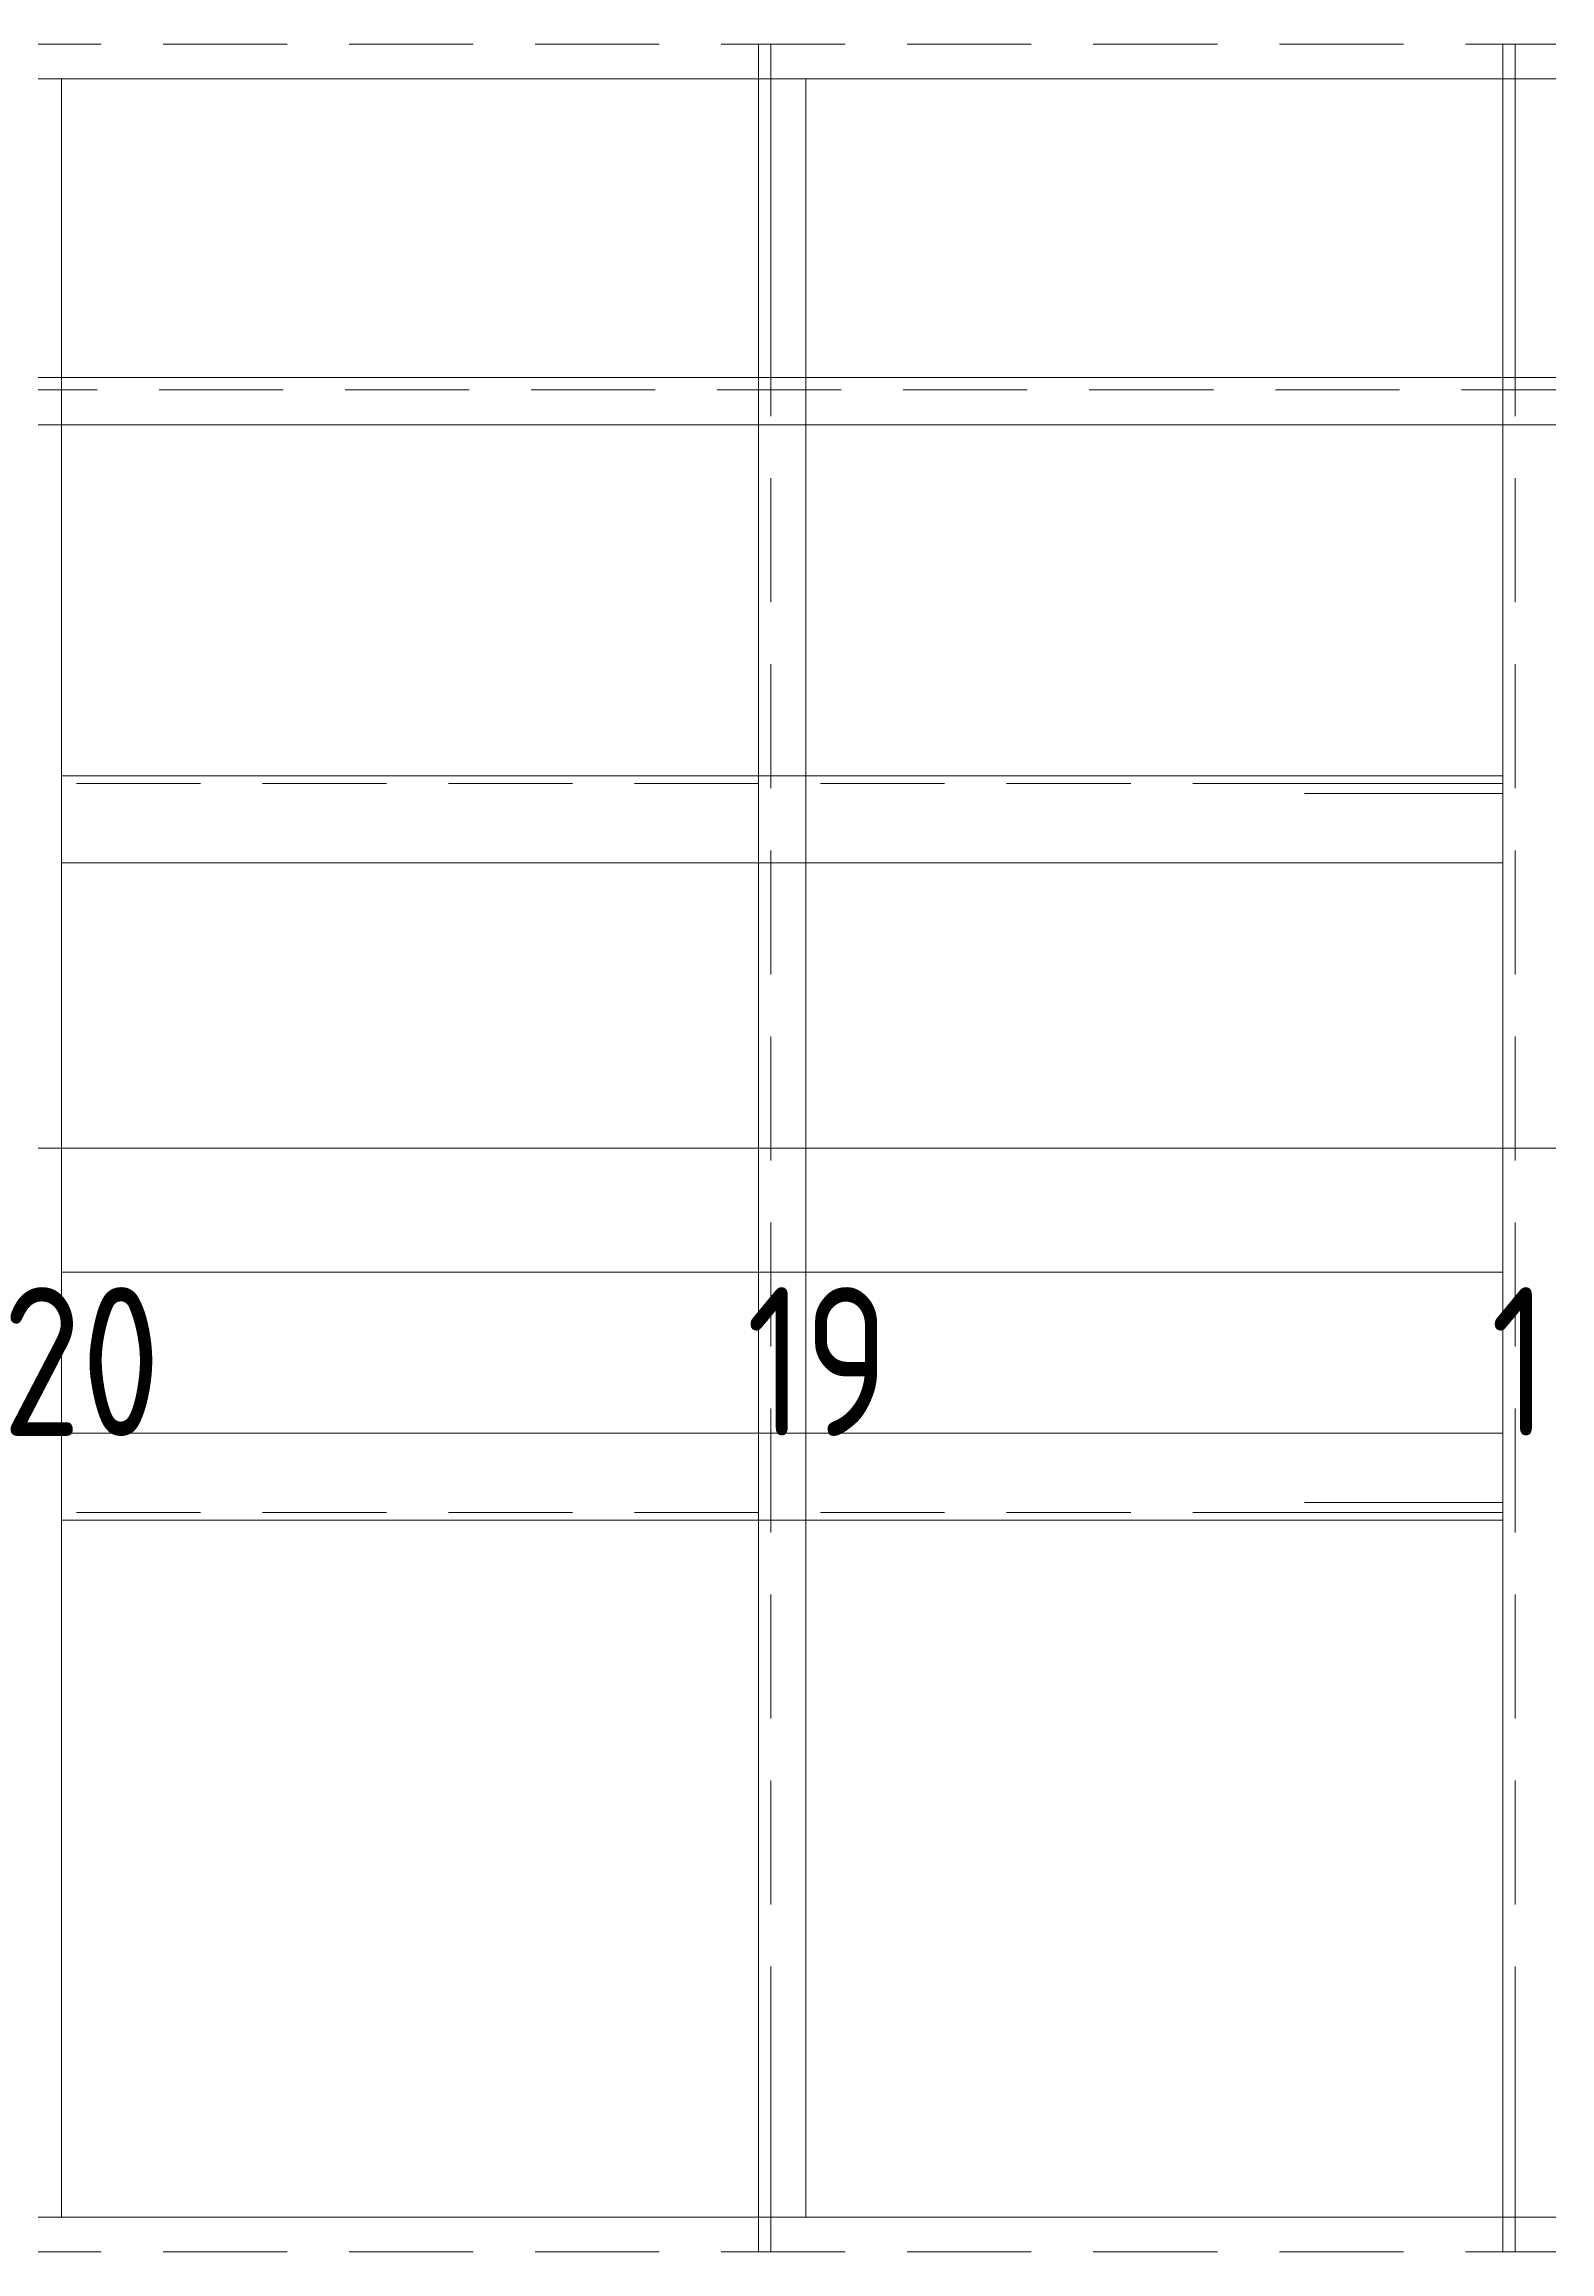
# Model space of a CAD drawing. Header units: millimetres. Extents: x 149544 to 197467, y -3118 to 25363.
# Drawn here: x 156230 to 156837, y 16951 to 17841 of the extents above; entities that cross this region are included whole.
import ezdxf

# ---------------------------------------------------------------- set-up
doc = ezdxf.new("R2010")
doc.units = ezdxf.units.MM
doc.header["$MEASUREMENT"] = 0
for name, pattern in [('K5LT32768', [0]), ('K5LT32769', [0]), ('K5LT32791', [0]), ('K5LT32795', [75, 50, -25])]:
    doc.linetypes.add(name, pattern=pattern)
doc.styles.add('KTEXTSTYLE', font='GOST_AU.SHX', dxfattribs={"width": 0.96, "height": 5})

msp = doc.modelspace()

# ---------------------------------------------------------------- linework, layer by layer
at = {"color": 0, "linetype": 'K5LT32795', "lineweight": 18}
for p, q in [((161202.77, 17840.93), (155879.84, 17840.93)), ((156522.84, 17740.93), (156522.84, 17050.93)), ((161201.16, 17701.52), (155878.23, 17701.52)), ((156817.84, 17542.93), (156236.84, 17542.93)), ((156817.84, 17248.93), (156236.84, 17248.93)), ((161202.77, 16950.93), (155879.84, 16950.93))]:
    msp.add_line(p, q, dxfattribs=at)
at = {"color": 0, "linetype": 'K5LT32769', "lineweight": 18}
for p, q in [((156517.84, 17840.93), (156517.84, 16950.93)), ((156522.84, 17840.93), (156522.84, 17740.93)), ((156817.84, 17840.93), (156822.84, 17840.93)), ((156822.84, 17840.93), (156822.84, 17740.93)), ((155802.35, 17826.93), (161208.55, 17826.93)), ((156217.84, 17826.93), (156236.84, 17826.93)), ((156236.84, 16964.93), (156236.84, 17826.93)), ((156536.84, 16964.93), (156536.84, 17826.93)), ((156817.84, 17826.93), (156836.84, 17826.93)), ((161193.93, 17706.52), (155778.23, 17706.52)), ((155800.75, 17687.52), (161206.95, 17687.52)), ((156817.84, 17545.93), (156236.84, 17545.93)), ((156737.84, 17545.93), (156808.34, 17545.93)), ((156737.84, 17542.93), (156808.34, 17542.93)), ((156808.34, 17545.93), (156817.84, 17545.93)), ((156808.34, 17542.93), (156817.84, 17542.93)), ((156236.84, 17510.93), (156817.84, 17510.93)), ((156236.84, 17345.93), (156817.84, 17345.93)), ((156236.84, 17280.93), (156817.84, 17280.93)), ((156737.84, 17248.93), (156808.34, 17248.93)), ((156808.34, 17248.93), (156817.84, 17248.93)), ((156817.84, 17245.93), (156236.84, 17245.93)), ((156737.84, 17245.93), (156808.34, 17245.93)), ((156808.34, 17245.93), (156817.84, 17245.93)), ((156522.84, 17050.93), (156522.84, 16950.93)), ((156822.84, 17050.93), (156822.84, 16950.93)), ((155802.35, 16964.93), (161208.55, 16964.93)), ((156217.84, 16964.93), (156236.84, 16964.93)), ((156817.84, 16964.93), (156836.84, 16964.93)), ((156817.84, 16950.93), (156822.84, 16950.93))]:
    msp.add_line(p, q, dxfattribs=at)
at = {"color": 2, "linetype": 'K5LT32769', "lineweight": 18}
msp.add_line((156817.84, 17840.93), (156817.84, 16950.93), dxfattribs=at)
at = {"color": 2, "linetype": 'K5LT32795', "lineweight": 18}
msp.add_line((156822.84, 17740.93), (156822.84, 17050.93), dxfattribs=at)
at = {"color": 0, "linetype": 'K5LT32791', "lineweight": 18}
for p, q in [((156737.84, 17538.89), (156817.84, 17538.89)), ((156737.84, 17252.97), (156817.84, 17252.97))]:
    msp.add_line(p, q, dxfattribs=at)
at = {"color": 0, "linetype": 'K5LT32768', "lineweight": 18}
for p, q in [((156517.84, 17363.93), (156517.84, 17427.93)), ((156817.84, 17363.93), (156817.84, 17427.93)), ((155189.72, 17395.93), (161546.98, 17395.93))]:
    msp.add_line(p, q, dxfattribs=at)

# ---------------------------------------------------------------- texts
at = {"color": 0, "char_height": 2.5, "attachment_point": 1, "style": 'KTEXTSTYLE'}
for s, insert in [('{\\H24x;\\W0.965;\\C6;20}', (156212.93, 17339.84)), ('{\\H24x;\\W0.965;\\C6;19}', (156512.93, 17339.84)), ('{\\H24x;\\W0.965;\\C6;18}', (156812.93, 17339.84))]:
    msp.add_mtext(s, dxfattribs=dict(at, insert=insert))

doc.saveas('drawing.dxf')
